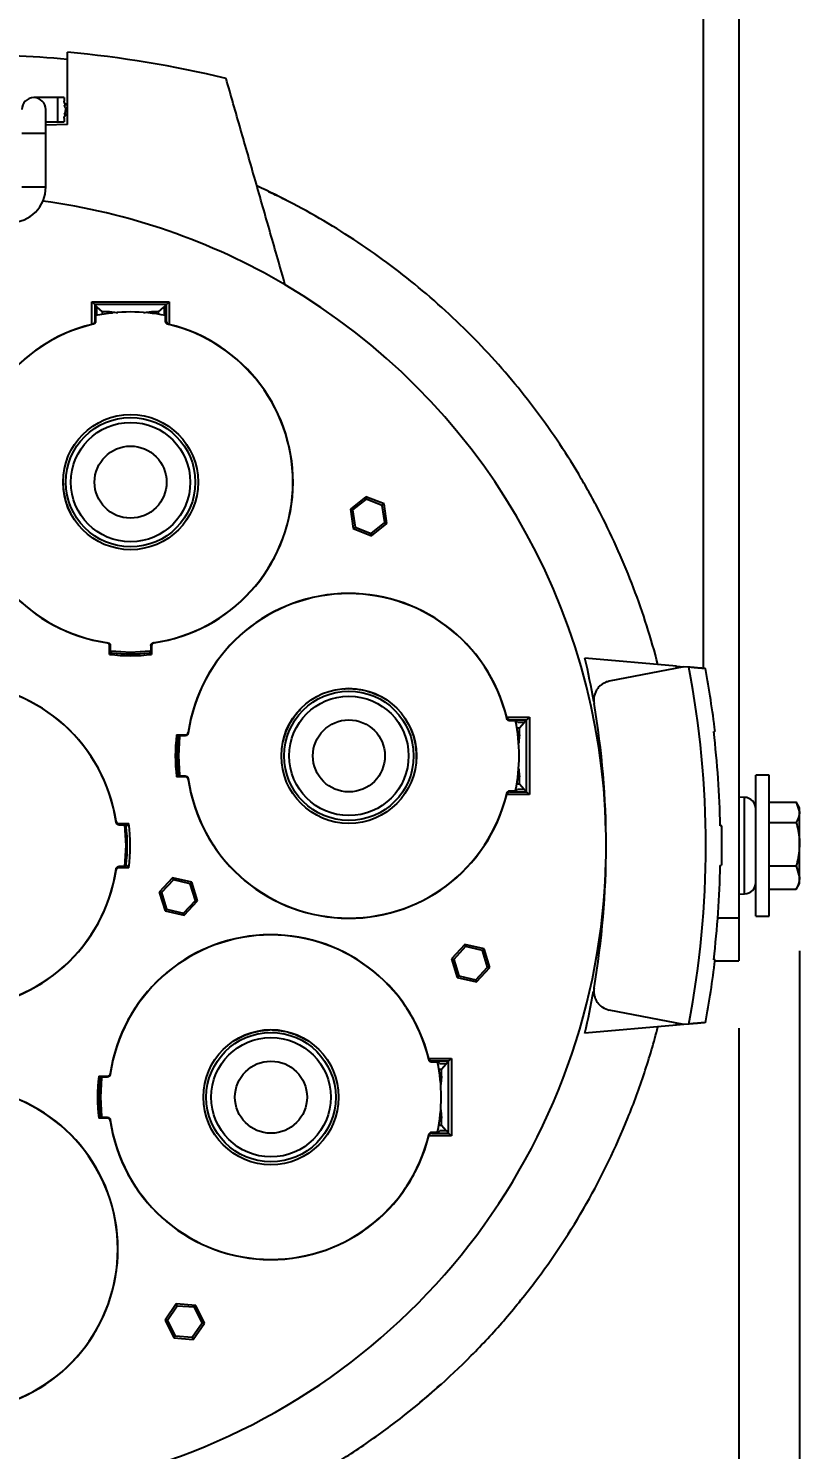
# Model space of a CAD drawing. Header units: inches. Extents: x 0.7 to 44.2, y 3.2 to 34.6.
# Drawn here: x 40.23 to 44.24, y 9.16 to 16.56 of the extents above; entities that cross this region are included whole.
import ezdxf

# ---------------------------------------------------------------- set-up
doc = ezdxf.new("R2010")
doc.units = ezdxf.units.IN
doc.header["$MEASUREMENT"] = 0
doc.layers.add('DIM', color=1, linetype='Continuous')
doc.styles.add('Arial', font='arial.ttf')
doc.dimstyles.new('ETC EU Metric & ANSI.35 Stacked', dxfattribs={"dimscale": 2.666667, "dimtxt": 0.35, "dimasz": 0.4375, "dimexe": 0.35, "dimexo": 0.35, "dimgap": 0.116667, "dimtad": 0, "dimtih": 1, "dimtoh": 1, "dimdec": 0, "dimlfac": 25.4, "dimzin": 4, "dimdsep": 46, "dimtxsty": 'Arial', "dimcen": 0.175, "dimadec": 0, "dimazin": 0, "dimtfac": 0.75, "dimtdec": 0, "dimtofl": 0, "dimtmove": 0, "dimatfit": 3, "dimfxl": 1, "dimtolj": 1, "dimtzin": 0, "dimarcsym": 0})

# ---------------------------------------------------------------- blocks, each defined once
blk = doc.blocks.new('*D0')
at = {"layer": 'Defpoints', "color": 0, "transparency": 16777216}
for p in [(35.7011, 11.703), (43.9251, 11.703), (43.9251, 6.9235)]:
    blk.add_point(p, dxfattribs=at)
at = {"layer": 'DIM', "color": 0, "lineweight": -2, "transparency": 16777216}
for p, q in [((35.7011, 11.353), (35.7011, 6.5735)), ((43.9251, 11.353), (43.9251, 6.5735)), ((36.1386, 6.9235), (38.9042, 6.9235)), ((43.4876, 6.9235), (40.722, 6.9235))]:
    blk.add_line(p, q, dxfattribs=at)
at = {"layer": 'DIM', "color": 0, "transparency": 16777216}
for points in [[(36.1386, 6.9964), (36.1386, 6.8506), (35.7011, 6.9235)], [(43.4876, 6.9964), (43.4876, 6.8506), (43.9251, 6.9235)]]:
    blk.add_solid(points, dxfattribs=at)
at = {"layer": 'DIM', "color": 0, "transparency": 16777216, "char_height": 0.35, "attachment_point": 5, "style": 'Arial'}
for s, insert in [('\\A1;209mm', (39.8131, 7.2189)), ('\\A1;[8.22"]', (39.8131, 6.5825))]:
    blk.add_mtext(s, dxfattribs=dict(at, insert=insert))
blk = doc.blocks.new('*D1')
at = {"layer": 'Defpoints', "color": 0, "transparency": 16777216}
for p in [(34.3731, 12.923), (44.2406, 12.1062), (34.3731, 5.2686)]:
    blk.add_point(p, dxfattribs=at)
at = {"layer": 'DIM', "color": 0, "lineweight": -2, "transparency": 16777216}
for p, q in [((34.3731, 12.573), (34.3731, 4.9186)), ((44.2406, 11.7562), (44.2406, 4.9186)), ((34.8106, 5.2686), (38.3979, 5.2686)), ((43.8031, 5.2686), (40.2158, 5.2686))]:
    blk.add_line(p, q, dxfattribs=at)
at = {"layer": 'DIM', "color": 0, "transparency": 16777216}
for points in [[(34.8106, 5.3415), (34.8106, 5.1957), (34.3731, 5.2686)], [(43.8031, 5.3415), (43.8031, 5.1957), (44.2406, 5.2686)]]:
    blk.add_solid(points, dxfattribs=at)
at = {"layer": 'DIM', "color": 0, "transparency": 16777216, "char_height": 0.35, "attachment_point": 5, "style": 'Arial'}
for s, insert in [('\\A1;251mm', (39.3068, 5.564)), ('\\A1;[9.87"]', (39.3068, 4.9277))]:
    blk.add_mtext(s, dxfattribs=dict(at, insert=insert))

msp = doc.modelspace()

# ---------------------------------------------------------------- linework, layer by layer
for p, q in [((43.7381, 18.7806), (43.7381, 13.2253)), ((43.9251, 18.7806), (43.9251, 11.9251)), ((40.3781, 16.1965), (40.2556, 16.1965)), ((40.3181, 16.0115), (40.3181, 16.134)), ((40.4131, 16.1965), (40.3781, 16.1965)), ((40.3781, 16.1965), (40.3781, 16.0715)), ((40.4131, 16.1965), (40.4131, 16.179)), ((40.4305, 16.159), (40.4131, 16.159)), ((40.3181, 16.0715), (40.3781, 16.0715)), ((40.4306, 16.0565), (40.3181, 16.0526)), ((40.3781, 16.0715), (40.4131, 16.0715)), ((40.4305, 16.109), (40.4131, 16.109)), ((40.4131, 16.089), (40.4131, 16.0715)), ((40.1931, 16.0115), (40.3181, 16.0115)), ((40.3181, 15.7315), (40.3181, 16.0115)), ((40.1931, 15.7315), (40.3181, 15.7315)), ((40.5577, 15.1343), (40.9608, 15.1343)), ((40.5577, 15.0161), (40.5577, 15.1343)), ((40.5726, 15.1194), (40.5577, 15.1343)), ((40.5726, 15.1194), (40.5726, 15.0312)), ((40.9459, 15.1194), (40.5726, 15.1194)), ((40.5726, 15.1194), (40.5842, 15.1078)), ((40.5842, 15.0717), (40.5842, 15.1078)), ((40.6138, 15.082), (40.5861, 15.1062)), ((40.9047, 15.082), (40.9324, 15.1062)), ((40.9459, 15.1194), (40.9342, 15.1078)), ((40.9342, 15.1078), (40.9342, 15.0717)), ((40.9459, 15.1194), (40.9608, 15.1343)), ((40.9459, 15.0312), (40.9459, 15.1194)), ((40.9608, 15.1343), (40.9608, 15.0161)), ((40.577, 15.0573), (40.577, 15.0316)), ((40.6497, 15.082), (40.6138, 15.082)), ((40.6138, 15.0688), (40.6138, 15.082)), ((40.6485, 15.0718), (40.6497, 15.082)), ((40.6606, 15.0814), (40.6595, 15.072)), ((40.8588, 15.0743), (40.8579, 15.0814)), ((40.9047, 15.082), (40.8688, 15.082)), ((40.8688, 15.082), (40.87, 15.0716)), ((40.9047, 15.0688), (40.9047, 15.082)), ((40.9415, 15.0316), (40.9415, 15.0573)), ((40.5594, 15.0165), (40.5577, 15.0161)), ((40.9608, 15.0161), (40.9591, 15.0165)), ((41.9829, 14.1188), (41.9029, 14.055)), ((41.9847, 14.1068), (41.9142, 14.0506)), ((42.0781, 14.0814), (41.9829, 14.1188)), ((41.9847, 14.1068), (41.9829, 14.1188)), ((42.0686, 14.0738), (41.9847, 14.1068)), ((42.0686, 14.0738), (42.0781, 14.0814)), ((42.0821, 13.9847), (42.0686, 14.0738)), ((42.0933, 13.9802), (42.0781, 14.0814)), ((41.9029, 14.055), (41.9182, 13.9538)), ((41.9142, 14.0506), (41.9029, 14.055)), ((41.9142, 14.0506), (41.9276, 13.9614)), ((42.0116, 13.9284), (42.0821, 13.9847)), ((42.0821, 13.9847), (42.0933, 13.9802)), ((41.9276, 13.9614), (41.9182, 13.9538)), ((41.9182, 13.9538), (42.0134, 13.9165)), ((41.9276, 13.9614), (42.0116, 13.9284)), ((42.0116, 13.9284), (42.0134, 13.9165)), ((42.0134, 13.9165), (42.0933, 13.9802)), ((40.6498, 13.2983), (40.6498, 13.3437)), ((40.6541, 13.32), (40.6541, 13.344)), ((40.6592, 13.3067), (40.6592, 13.3157)), ((40.8592, 13.3157), (40.8592, 13.3067)), ((40.8644, 13.344), (40.8644, 13.32)), ((40.8687, 13.3437), (40.8687, 13.2983)), ((40.6498, 13.2983), (40.6592, 13.3067)), ((40.7592, 13.3092), (40.6589, 13.3149)), ((40.8597, 13.3149), (40.7592, 13.3092)), ((40.8687, 13.2983), (40.8592, 13.3067)), ((43.5995, 13.2375), (43.1239, 13.2791)), ((43.6381, 13.2341), (43.2504, 13.1587)), ((43.5995, 13.2375), (43.6381, 13.2341)), ((43.5995, 13.2266), (43.5995, 13.2375)), ((43.6644, 13.2318), (43.6381, 13.2341)), ((42.7165, 12.9719), (42.8347, 12.9719)), ((42.7169, 12.9701), (42.7165, 12.9719)), ((42.8198, 12.957), (42.7316, 12.957)), ((42.7577, 12.9526), (42.732, 12.9526)), ((42.8198, 12.957), (42.8082, 12.9453)), ((42.8198, 12.957), (42.8347, 12.9719)), ((42.8198, 12.5836), (42.8198, 12.957)), ((42.8347, 12.9719), (42.8347, 12.5687)), ((40.9987, 12.8798), (41.0441, 12.8798)), ((40.9987, 12.8798), (41.0071, 12.8703)), ((41.0204, 12.8755), (41.0444, 12.8755)), ((42.7692, 12.9158), (42.7824, 12.9158)), ((42.7721, 12.9453), (42.8082, 12.9453)), ((42.7722, 12.8811), (42.7824, 12.8798)), ((42.7824, 12.9158), (42.8066, 12.9435)), ((42.7824, 12.8798), (42.7824, 12.9158)), ((43.7938, 12.897), (43.8, 12.8976)), ((41.0071, 12.8703), (41.0161, 12.8703)), ((41.0096, 12.7703), (41.0153, 12.8706)), ((42.7818, 12.869), (42.7724, 12.8701)), ((41.0153, 12.6703), (41.0096, 12.7703)), ((40.9987, 12.6608), (41.0071, 12.6703)), ((41.0441, 12.6608), (40.9987, 12.6608)), ((41.0153, 12.6703), (41.0071, 12.6703)), ((41.0444, 12.6651), (41.0204, 12.6651)), ((42.7824, 12.6608), (42.772, 12.6595)), ((42.7746, 12.6708), (42.7818, 12.6716)), ((42.7824, 12.6248), (42.7824, 12.6608)), ((44.0831, 12.6705), (44.0131, 12.6705)), ((44.0131, 12.2947), (44.0131, 12.6705)), ((44.0831, 12.2947), (44.0831, 12.6705)), ((42.7316, 12.5836), (42.8198, 12.5836)), ((42.732, 12.5881), (42.7577, 12.5881)), ((42.7692, 12.6248), (42.7824, 12.6248)), ((42.8082, 12.5953), (42.7721, 12.5953)), ((42.7824, 12.6248), (42.8066, 12.5971)), ((42.8198, 12.5836), (42.8082, 12.5953)), ((42.8198, 12.5836), (42.8347, 12.5687)), ((42.7165, 12.5687), (42.7169, 12.5705)), ((42.8347, 12.5687), (42.7165, 12.5687)), ((43.9541, 12.5542), (43.9251, 12.5548)), ((43.9541, 12.303), (43.9541, 12.5542)), ((44.0831, 12.5301), (44.223, 12.5301)), ((44.2406, 12.4999), (44.2229, 12.5305)), ((44.223, 12.5301), (44.2406, 12.4772)), ((44.2406, 12.4772), (44.2406, 12.4999)), ((44.2406, 12.3107), (44.2406, 12.4772)), ((40.6986, 12.4182), (40.7499, 12.4182)), ((40.6987, 12.4113), (40.7228, 12.4113)), ((40.7273, 12.4114), (40.7339, 12.303)), ((40.7283, 12.403), (40.7364, 12.403)), ((40.7499, 12.4182), (40.7364, 12.403)), ((43.8355, 12.4054), (43.8281, 12.406)), ((44.0831, 12.4243), (44.223, 12.4243)), ((40.7339, 12.303), (40.7273, 12.1951)), ((43.9541, 12.0518), (43.9541, 12.303)), ((44.0131, 11.9355), (44.0131, 12.2947)), ((44.0831, 11.9355), (44.0831, 12.2947)), ((44.2406, 12.1365), (44.2406, 12.3107)), ((40.7499, 12.1878), (40.6986, 12.1878)), ((40.7228, 12.1947), (40.6987, 12.1947)), ((40.7364, 12.203), (40.7283, 12.203)), ((40.7499, 12.1878), (40.7364, 12.203)), ((40.9781, 12.136), (40.9085, 12.061)), ((41.0778, 12.1132), (40.9781, 12.136)), ((40.9817, 12.1244), (40.9781, 12.136)), ((43.8281, 12.2), (43.8347, 12.2006)), ((44.0831, 12.1971), (44.223, 12.1971)), ((44.223, 12.1971), (44.2406, 12.1365)), ((44.2406, 12.1062), (44.2406, 12.1365)), ((40.9085, 12.061), (40.9387, 11.9632)), ((40.9203, 12.0583), (40.9085, 12.061)), ((40.9817, 12.1244), (40.9203, 12.0583)), ((40.9203, 12.0583), (40.9469, 11.9721)), ((41.0696, 12.1043), (40.9817, 12.1244)), ((41.0696, 12.1043), (41.0778, 12.1132)), ((41.0962, 12.0181), (41.0696, 12.1043)), ((41.108, 12.0155), (41.0778, 12.1132)), ((44.0831, 12.0759), (44.223, 12.0759)), ((44.2229, 12.0755), (44.2406, 12.1062)), ((44.223, 12.0759), (44.2245, 12.0805)), ((41.0348, 11.952), (41.0962, 12.0181)), ((41.0384, 11.9405), (41.108, 12.0155)), ((41.0962, 12.0181), (41.108, 12.0155)), ((43.9251, 12.0513), (43.9541, 12.0518)), ((40.9469, 11.9721), (40.9387, 11.9632)), ((40.9387, 11.9632), (41.0384, 11.9405)), ((40.9469, 11.9721), (41.0348, 11.952)), ((41.0348, 11.952), (41.0384, 11.9405)), ((43.9251, 11.9251), (43.8128, 11.9251)), ((43.9251, 11.9251), (43.9251, 11.703)), ((44.0131, 11.9355), (44.0831, 11.9355)), ((42.499, 11.7888), (42.4294, 11.7138)), ((42.5026, 11.7773), (42.4412, 11.7112)), ((42.5987, 11.7661), (42.499, 11.7888)), ((42.5026, 11.7773), (42.499, 11.7888)), ((42.5905, 11.7572), (42.5026, 11.7773)), ((42.5905, 11.7572), (42.5987, 11.7661)), ((42.6289, 11.6683), (42.5987, 11.7661)), ((42.4294, 11.7138), (42.4596, 11.6161)), ((42.4412, 11.7112), (42.4294, 11.7138)), ((42.4412, 11.7112), (42.4678, 11.625)), ((42.6171, 11.671), (42.5905, 11.7572)), ((43.8009, 11.7084), (43.7938, 11.709)), ((43.7971, 11.703), (43.9251, 11.703)), ((42.4678, 11.625), (42.4596, 11.6161)), ((42.4596, 11.6161), (42.5593, 11.5933)), ((42.4678, 11.625), (42.5557, 11.6049)), ((42.5557, 11.6049), (42.6171, 11.671)), ((42.5593, 11.5933), (42.6289, 11.6683)), ((42.6171, 11.671), (42.6289, 11.6683)), ((42.5557, 11.6049), (42.5593, 11.5933)), ((43.6381, 11.3719), (43.2504, 11.4473)), ((43.5995, 11.3686), (43.1239, 11.3269)), ((43.5995, 11.3686), (43.5995, 11.3794)), ((43.6381, 11.3719), (43.5995, 11.3686)), ((43.6644, 11.3742), (43.6381, 11.3719)), ((42.311, 11.1953), (42.4292, 11.1953)), ((42.3114, 11.1935), (42.311, 11.1953)), ((42.4143, 11.1804), (42.3261, 11.1804)), ((42.3522, 11.1759), (42.3265, 11.1759)), ((42.4143, 11.1804), (42.4027, 11.1687)), ((42.4143, 11.1804), (42.4292, 11.1953)), ((42.4143, 10.807), (42.4143, 11.1804)), ((42.4292, 11.1953), (42.4292, 10.7921)), ((40.5932, 11.1032), (40.6386, 11.1032)), ((40.5932, 11.1032), (40.6016, 11.0937)), ((40.6149, 11.0989), (40.6389, 11.0989)), ((42.3637, 11.1392), (42.3769, 11.1392)), ((42.3666, 11.1687), (42.4027, 11.1687)), ((42.3667, 11.1044), (42.3769, 11.1032)), ((42.3769, 11.1392), (42.4011, 11.1669)), ((42.3769, 11.1032), (42.3769, 11.1392)), ((40.6016, 11.0937), (40.6098, 11.0937)), ((40.6041, 10.9937), (40.6098, 11.0937)), ((42.3763, 11.0924), (42.3669, 11.0935)), ((40.6098, 10.8937), (40.6041, 10.9937)), ((40.5932, 10.8842), (40.6016, 10.8937)), ((40.6386, 10.8842), (40.5932, 10.8842)), ((40.6098, 10.8937), (40.6016, 10.8937)), ((40.6389, 10.8885), (40.6149, 10.8885)), ((42.3769, 10.8842), (42.3665, 10.8829)), ((42.3691, 10.8942), (42.3763, 10.895)), ((42.3769, 10.8482), (42.3769, 10.8842)), ((42.3261, 10.807), (42.4143, 10.807)), ((42.3265, 10.8114), (42.3522, 10.8114)), ((42.3637, 10.8482), (42.3769, 10.8482)), ((42.4027, 10.8187), (42.3666, 10.8187)), ((42.3769, 10.8482), (42.4011, 10.8205)), ((42.4143, 10.807), (42.4027, 10.8187)), ((42.4143, 10.807), (42.4292, 10.7921)), ((42.311, 10.7921), (42.3114, 10.7939)), ((42.4292, 10.7921), (42.311, 10.7921)), ((40.9969, 9.9175), (40.9393, 9.833)), ((41.0021, 9.9066), (40.9969, 9.9175)), ((41.0989, 9.9099), (40.9969, 9.9175)), ((41.0021, 9.9066), (40.9513, 9.8321)), ((41.0921, 9.8999), (41.0021, 9.9066)), ((41.0921, 9.8999), (41.0989, 9.9099)), ((41.1312, 9.8186), (41.0921, 9.8999)), ((41.1433, 9.8177), (41.0989, 9.9099)), ((40.9513, 9.8321), (40.9393, 9.833)), ((40.9393, 9.833), (40.9837, 9.7408)), ((40.9513, 9.8321), (40.9905, 9.7508)), ((41.0804, 9.7441), (41.1312, 9.8186)), ((41.0857, 9.7332), (41.1433, 9.8177)), ((41.1312, 9.8186), (41.1433, 9.8177)), ((40.9905, 9.7508), (40.9837, 9.7408)), ((40.9837, 9.7408), (41.0857, 9.7332)), ((40.9905, 9.7508), (41.0804, 9.7441)), ((41.0804, 9.7441), (41.0857, 9.7332))]:
    msp.add_line(p, q)
for centre, radius in [((40.7592, 14.1951), 0.3516), ((40.7592, 14.1951), 0.3367), ((40.7592, 14.1951), 0.3108), ((40.7592, 14.1951), 0.1875), ((41.8954, 12.7703), 0.3516), ((41.8954, 12.7703), 0.3367), ((41.8954, 12.7703), 0.3108), ((41.8954, 12.7703), 0.1875), ((41.4899, 10.9937), 0.3516), ((41.4899, 10.9937), 0.3367), ((41.4899, 10.9937), 0.3108), ((41.4899, 10.9937), 0.1875)]:
    msp.add_circle(centre, radius)
for centre, radius, start, end in [((40.2556, 16.134), 0.0625, 0, 180), ((40.1331, 15.7315), 0.185, 270, 0), ((39.8481, 12.303), 3.386, 59.5476, 82.27906), ((39.8481, 12.303), 3.386, 1.30421, 59.5476), ((40.7592, 14.1951), 0.8445, 103.27235, 261.96114), ((40.7592, 14.1951), 0.8858, 78.21788, 101.86166), ((40.7592, 14.1951), 0.8445, 278.03886, 76.72765), ((40.7592, 14.1951), 0.8454, 103.7937, 261.67956), ((40.7592, 14.1951), 0.8454, 278.32044, 76.2063), ((41.8954, 12.7703), 0.8454, 13.7937, 171.67956), ((41.8954, 12.7703), 0.8445, 13.27235, 171.96114), ((40.7592, 14.1951), 0.9034, 263.03986, 276.96014), ((40.7592, 14.1951), 0.8939, 263.57707, 276.42293), ((38.8481, 12.303), 4.3858, 9.85448, 12.85896), ((38.8481, 12.303), 4.905, 349.08488, 10.91512), ((38.8481, 12.303), 4.9882, 6.84629, 10.64576), ((39.8481, 12.303), 0.8445, 8.25496, 166.72765), ((39.8481, 12.303), 0.8454, 8.71234, 166.2063), ((38.8481, 12.303), 4.3858, 350.27738, 9.72262), ((41.8954, 12.7703), 0.8858, 348.21788, 11.86166), ((41.8954, 12.7703), 0.9034, 173.03986, 186.96014), ((41.8954, 12.7703), 0.8939, 173.57707, 186.42293), ((41.8954, 12.7703), 0.8445, 188.03886, 346.72765), ((41.8954, 12.7703), 0.8454, 188.32044, 346.2063), ((43.9531, 12.4943), 0.06, 0, 89), ((39.8481, 12.303), 0.8939, 353.57707, 6.42293), ((39.8481, 12.303), 0.9091, 352.71926, 7.28074), ((38.8481, 12.303), 4.9882, 0, 1.17504), ((38.8481, 12.303), 4.9882, 358.82348, 0), ((39.8481, 12.303), 3.386, 285.52037, 358.69579), ((39.8481, 12.303), 0.8445, 193.27235, 351.74504), ((39.8481, 12.303), 0.8454, 193.7937, 351.28766), ((43.9531, 12.1118), 0.06, 271, 0), ((41.4899, 10.9937), 0.8454, 13.7937, 171.67956), ((41.4899, 10.9937), 0.8445, 13.27235, 171.96114), ((38.8481, 12.303), 4.9882, 349.35369, 353.15431), ((38.8481, 12.303), 4.3858, 347.14104, 350.06497), ((41.4899, 10.9937), 0.8858, 348.21788, 11.86166), ((41.4899, 10.9937), 0.9034, 173.03986, 186.96014), ((39.8481, 10.203), 0.8445, 283.27235, 81.96114), ((39.8481, 10.203), 0.8454, 283.7937, 81.67956), ((41.4899, 10.9937), 0.8939, 173.57707, 186.42293), ((41.4899, 10.9937), 0.8445, 188.03886, 346.72765), ((41.4899, 10.9937), 0.8454, 188.32044, 346.2063)]:
    msp.add_arc(centre, radius, start, end)
for centre, major_axis, ratio, start_param, end_param in [((40.5712, 15.1059), (0.015, 0), 0.122785, 0.139626, 0.517039), ((40.9473, 15.1059), (0.015, 0), 0.122785, 2.624554, 3.001966), ((40.6535, 14.1951), (0.8486, 0), 0.989844, 1.661062, 1.666299), ((41.2648, 14.1951), (1.1844, 0), 0.904333, 2.18289, 2.189184), ((40.7592, 15.093), (0.1364, 0), 0.122792, 3.903609, 4.202236), ((40.7592, 15.093), (0.1364, 0), 0.122792, 5.222542, 5.521169), ((40.2537, 14.1951), (1.1844, 0), 0.904333, 0.952409, 0.958702), ((40.865, 14.1951), (0.8486, 0), 0.989844, 1.475294, 1.480531), ((40.6006, 14.1951), (0.8702, 0), 0.979895, 4.768957, 4.773913), ((40.9179, 14.1951), (0.8702, 0), 0.979895, 4.650865, 4.655821), ((41.6504, 14.1951), (1.4876, 0), 0.800731, 3.979311, 3.983227), ((39.8681, 14.1951), (1.4876, 0), 0.800731, 5.441551, 5.445467), ((41.8954, 12.8761), (0, 0.8486), 0.989844, 4.802654, 4.807891), ((41.8954, 12.2648), (0, 1.1844), 0.904333, 5.324483, 5.330777), ((41.8954, 11.8792), (0, 1.4876), 0.800731, 0.837718, 0.841635), ((41.8954, 12.929), (0, 0.8702), 0.979895, 1.627364, 1.63232), ((42.8063, 12.9584), (0, 0.015), 0.122785, 3.281219, 3.658631), ((42.7934, 12.7703), (0, 0.1364), 0.122792, 0.762016, 1.060643), ((41.8954, 13.6614), (0, 1.4876), 0.800731, 2.299958, 2.303875), ((41.8954, 12.6116), (0, 0.8702), 0.979895, 1.509272, 1.514229), ((42.7934, 12.7703), (0, 0.1364), 0.122792, 2.080949, 2.379577), ((41.8954, 12.6646), (0, 0.8486), 0.989844, 4.616887, 4.622124), ((41.8954, 13.2758), (0, 1.1844), 0.904333, 4.094001, 4.100295), ((42.8063, 12.5823), (0, 0.015), 0.122785, 5.766147, 6.143559), ((39.8481, 12.3947), (0, 0.8574), 0.992257, 4.731822, 4.739891), ((39.8481, 11.8997), (0, 1.0816), 0.927871, 5.196425, 5.203717), ((39.8481, 12.2114), (0, 0.8574), 0.992257, 4.684887, 4.692956), ((39.8481, 12.7064), (0, 1.0816), 0.927871, 4.221061, 4.228353), ((41.4899, 11.0994), (0, 0.8486), 0.989844, 4.802654, 4.807891), ((41.4899, 10.4882), (0, 1.1844), 0.904333, 5.324483, 5.330777), ((41.4899, 10.1026), (0, 1.4876), 0.800731, 0.837718, 0.841635), ((41.4899, 11.1524), (0, 0.8702), 0.979895, 1.627364, 1.63232), ((42.4008, 11.1817), (0, 0.015), 0.122785, 3.281219, 3.658631), ((42.3879, 10.9937), (0, 0.1364), 0.122792, 0.762016, 1.060643), ((41.4899, 11.8848), (0, 1.4876), 0.800731, 2.299958, 2.303875), ((41.4899, 10.835), (0, 0.8702), 0.979895, 1.509272, 1.514229), ((42.3879, 10.9937), (0, 0.1364), 0.122792, 2.080949, 2.379577), ((41.4899, 10.8879), (0, 0.8486), 0.989844, 4.616887, 4.622124), ((41.4899, 11.4992), (0, 1.1844), 0.904333, 4.094001, 4.100295), ((42.4008, 10.8056), (0, 0.015), 0.122785, 5.766147, 6.143559)]:
    msp.add_ellipse(centre, major_axis=major_axis, ratio=ratio, start_param=start_param, end_param=end_param)
for points in [[(39.8581, 16.4224), (40.0494, 16.4228), (40.2402, 16.4144), (40.4306, 16.3971)], [(40.4306, 16.0565), (40.4306, 16.1842), (40.4306, 16.3098), (40.4306, 16.4338)], [(41.256, 16.2967), (40.9842, 16.3613), (40.709, 16.4071), (40.4306, 16.4338)], [(43.8281, 12.406), (43.8248, 12.5702), (43.8133, 12.734), (43.7938, 12.897)], [(43.7938, 11.709), (43.8133, 11.872), (43.8248, 12.0359), (43.8281, 12.2)]]:
    msp.add_open_spline(points, degree=3)
for points, knots in [([(41.5642, 15.2219), (41.5382, 15.3125), (41.5123, 15.403), (41.4605, 15.5836), (41.4346, 15.6739), (41.3831, 15.8535), (41.3574, 15.9429), (41.3065, 16.1207), (41.2811, 16.209), (41.256, 16.2967)], [0, 0, 0, 0, 0.25, 0.25, 0.5, 0.5, 0.75, 0.75, 1, 1, 1, 1]), ([(40.4331, 16.159), (40.431, 16.1592), (40.4269, 16.1596), (40.4213, 16.1625), (40.417, 16.1667), (40.4137, 16.1726), (40.4133, 16.1766), (40.4131, 16.179)], [0, 0, 0, 0, 0.176038, 0.352003, 0.530065, 0.718745, 1, 1, 1, 1]), ([(40.4131, 16.159), (40.4151, 16.155), (40.4191, 16.1468), (40.4209, 16.1329), (40.4185, 16.1198), (40.4149, 16.1126), (40.4131, 16.109)], [0, 0, 0, 0, 0.263961, 0.530255, 0.7652751, 1, 1, 1, 1]), ([(40.4131, 16.089), (40.4133, 16.0915), (40.4137, 16.0958), (40.4175, 16.1021), (40.4227, 16.1065), (40.4283, 16.1087), (40.4318, 16.1089), (40.4331, 16.109)], [0, 0, 0, 0, 0.287921, 0.494979, 0.70301, 0.889448, 1, 1, 1, 1]), ([(43.5035, 13.2459), (43.4685, 13.3816), (43.4262, 13.5146), (43.3272, 13.7753), (43.2705, 13.9029), (43.1904, 14.059), (43.1739, 14.0901), (43.14, 14.1519), (43.1226, 14.1826), (43.069, 14.274), (43.0317, 14.3337), (42.9153, 14.5088), (42.8317, 14.6206), (42.6526, 14.8343), (42.5571, 14.9361), (42.4048, 15.0814), (42.3524, 15.1287), (42.2449, 15.2204), (42.19, 15.2645), (42.0226, 15.3918), (41.9069, 15.4701), (41.6677, 15.6134), (41.5441, 15.6784), (41.4165, 15.7368)], [0, 0, 0, 0, 0.125, 0.125, 0.25, 0.25, 0.28125, 0.28125, 0.3125, 0.3125, 0.375, 0.375, 0.5, 0.5, 0.625, 0.625, 0.6875, 0.6875, 0.75, 0.75, 0.875, 0.875, 1, 1, 1, 1]), ([(41.5736, 15.6602), (41.5656, 15.6644), (41.5478, 15.6736), (41.5024, 15.6947), (41.4776, 15.7062)], [0, 0, 0, 0, 0.4529526, 1, 1, 1, 1]), ([(40.5726, 15.0312), (40.5726, 15.0312), (40.5724, 15.0297), (40.5715, 15.0262), (40.5685, 15.0217), (40.5642, 15.0181), (40.5609, 15.017), (40.5594, 15.0165)], [0, 0, 0, 0, 0.006138, 0.254994, 0.577239, 0.809771, 1, 1, 1, 1]), ([(40.5654, 15.017), (40.5642, 15.0169), (40.5622, 15.0167), (40.5602, 15.0166), (40.5594, 15.0165)], [0, 0, 0, 0, 0.60643, 1, 1, 1, 1]), ([(40.577, 15.0316), (40.5769, 15.0306), (40.5768, 15.0279), (40.575, 15.0237), (40.5717, 15.0198), (40.5682, 15.0178), (40.5659, 15.0172), (40.5654, 15.017)], [0, 0, 0, 0, 0.157413, 0.407293, 0.657414, 0.909287, 1, 1, 1, 1]), ([(40.5782, 15.0678), (40.578, 15.0676), (40.5777, 15.0672), (40.5774, 15.0652), (40.5771, 15.0624), (40.577, 15.0596), (40.577, 15.0579), (40.577, 15.0573)], [0, 0, 0, 0, 0.220811, 0.441948, 0.667498, 0.896783, 1, 1, 1, 1]), ([(40.6497, 15.082), (40.6514, 15.082), (40.6548, 15.0819), (40.6584, 15.0817), (40.6601, 15.0815), (40.6606, 15.0814)], [0, 0, 0, 0, 0.416515, 0.833182, 1, 1, 1, 1]), ([(40.8579, 15.0814), (40.8592, 15.0816), (40.8617, 15.0818), (40.8657, 15.082), (40.8681, 15.082), (40.8688, 15.082)], [0, 0, 0, 0, 0.413061, 0.826035, 1, 1, 1, 1]), ([(40.9415, 15.0573), (40.9415, 15.0578), (40.9415, 15.0593), (40.9414, 15.062), (40.9411, 15.0649), (40.9408, 15.0671), (40.9405, 15.0676), (40.9403, 15.0678)], [0, 0, 0, 0, 0.0821676, 0.3062639, 0.5349455, 0.7645548, 1, 1, 1, 1]), ([(40.9531, 15.017), (40.9521, 15.0173), (40.9495, 15.0181), (40.9458, 15.0208), (40.9428, 15.025), (40.9416, 15.0288), (40.9415, 15.0311), (40.9415, 15.0316)], [0, 0, 0, 0, 0.157404, 0.410985, 0.664295, 0.915773, 1, 1, 1, 1]), ([(40.9459, 15.0312), (40.9459, 15.0312), (40.9461, 15.0297), (40.947, 15.0262), (40.95, 15.0217), (40.9543, 15.0181), (40.9576, 15.017), (40.9591, 15.0165)], [0, 0, 0, 0, 0.006138, 0.254994, 0.577239, 0.809771, 1, 1, 1, 1]), ([(40.9591, 15.0165), (40.9579, 15.0166), (40.9559, 15.0168), (40.9539, 15.017), (40.9531, 15.017)], [0, 0, 0, 0, 0.604349, 1, 1, 1, 1]), ([(40.4599, 14.0134), (40.4586, 14.0157), (40.4517, 14.0271), (40.4432, 14.0438), (40.4326, 14.0683), (40.4255, 14.0884), (40.4183, 14.1142), (40.4141, 14.1351), (40.4104, 14.1619), (40.4098, 14.1781), (40.4093, 14.1891)], [0, 0, 0, 0, 0.043252, 0.216432, 0.302954, 0.476136, 0.562657, 0.735838, 0.82236, 1, 1, 1, 1]), ([(40.6369, 13.3586), (40.6378, 13.3586), (40.6392, 13.3587), (40.6406, 13.3588), (40.6411, 13.3588)], [0, 0, 0, 0, 0.607349, 1, 1, 1, 1]), ([(40.6498, 13.3437), (40.6496, 13.3454), (40.6493, 13.3488), (40.6467, 13.3532), (40.6429, 13.3566), (40.6394, 13.3581), (40.6373, 13.3585), (40.6369, 13.3586)], [0, 0, 0, 0, 0.235641, 0.471271, 0.707249, 0.944054, 1, 1, 1, 1]), ([(40.6411, 13.3588), (40.6418, 13.3587), (40.6439, 13.3583), (40.6474, 13.3567), (40.651, 13.3535), (40.6536, 13.349), (40.6539, 13.3456), (40.6541, 13.344)], [0, 0, 0, 0, 0.098195, 0.296067, 0.532774, 0.768704, 1, 1, 1, 1]), ([(40.6549, 13.3099), (40.6548, 13.31), (40.6546, 13.3104), (40.6544, 13.3123), (40.6542, 13.315), (40.6541, 13.3178), (40.6541, 13.3195), (40.6541, 13.32)], [0, 0, 0, 0, 0.221883, 0.444214, 0.668056, 0.892904, 1, 1, 1, 1]), ([(40.8644, 13.32), (40.8644, 13.3195), (40.8644, 13.3179), (40.8643, 13.3152), (40.8641, 13.3124), (40.8639, 13.3104), (40.8637, 13.31), (40.8636, 13.3099)], [0, 0, 0, 0, 0.100056, 0.322332, 0.546536, 0.77142, 1, 1, 1, 1]), ([(40.8644, 13.344), (40.8644, 13.3447), (40.8645, 13.3468), (40.8656, 13.3505), (40.8683, 13.3545), (40.8724, 13.3576), (40.8757, 13.3584), (40.8774, 13.3588)], [0, 0, 0, 0, 0.098186, 0.296067, 0.530767, 0.766015, 1, 1, 1, 1]), ([(40.8816, 13.3586), (40.8799, 13.3581), (40.8766, 13.3573), (40.8725, 13.3541), (40.8697, 13.3498), (40.8688, 13.3461), (40.8687, 13.3441), (40.8687, 13.3437)], [0, 0, 0, 0, 0.2376312, 0.4752844, 0.7123597, 0.9485585, 1, 1, 1, 1]), ([(40.8774, 13.3588), (40.8782, 13.3588), (40.8796, 13.3587), (40.881, 13.3586), (40.8816, 13.3586)], [0, 0, 0, 0, 0.607349, 1, 1, 1, 1]), ([(43.7496, 13.2243), (43.7497, 13.2243), (43.7501, 13.2243), (43.7441, 13.2248), (43.7305, 13.226), (43.7223, 13.2267), (43.7128, 13.2276), (43.705, 13.2282), (43.6962, 13.229), (43.6871, 13.2298), (43.6766, 13.2307), (43.669, 13.2314), (43.6644, 13.2318)], [0, 0, 0, 0, 0.225613, 0.631159, 0.732351, 0.833942, 0.874117, 0.914729, 0.943921, 0.959762, 0.975715, 1, 1, 1, 1]), ([(41.8684, 13.1193), (41.8711, 13.1195), (41.8844, 13.1204), (41.9031, 13.1206), (41.9297, 13.119), (41.9509, 13.1162), (41.9771, 13.1111), (41.9978, 13.1055), (42.0238, 13.0966), (42.0391, 13.0896), (42.0496, 13.0848)], [0, 0, 0, 0, 0.042884, 0.214588, 0.300374, 0.472079, 0.557864, 0.729568, 0.815354, 1, 1, 1, 1]), ([(43.2504, 13.1587), (43.244, 13.1575), (43.2379, 13.1557), (43.226, 13.1508), (43.2202, 13.1478), (43.2094, 13.1408), (43.2044, 13.1368), (43.1952, 13.1278), (43.1909, 13.1228), (43.1836, 13.1122), (43.1805, 13.1066), (43.1753, 13.0948), (43.1732, 13.0886), (43.1691, 13.0697), (43.1687, 13.0565), (43.1709, 13.0437)], [0, 0, 0, 0, 0.125, 0.125, 0.25, 0.25, 0.375, 0.375, 0.5, 0.5, 0.625, 0.625, 0.75, 0.75, 1, 1, 1, 1]), ([(41.5552, 12.851), (41.5558, 12.8536), (41.559, 12.8666), (41.5645, 12.8844), (41.5742, 12.9093), (41.5833, 12.9287), (41.5962, 12.952), (41.6079, 12.9699), (41.6246, 12.9923), (41.6362, 13.005), (41.6443, 13.0137)], [0, 0, 0, 0, 0.042621, 0.213271, 0.29853, 0.469183, 0.55444, 0.725091, 0.81035, 1, 1, 1, 1]), ([(42.7174, 12.9642), (42.7173, 12.9654), (42.7171, 12.9674), (42.717, 12.9694), (42.7169, 12.9701)], [0, 0, 0, 0, 0.60643, 1, 1, 1, 1]), ([(42.7316, 12.957), (42.7316, 12.957), (42.7301, 12.9572), (42.7266, 12.9581), (42.7221, 12.961), (42.7185, 12.9653), (42.7174, 12.9686), (42.7169, 12.9701)], [0, 0, 0, 0, 0.006138, 0.254994, 0.577239, 0.809771, 1, 1, 1, 1]), ([(42.732, 12.9526), (42.731, 12.9526), (42.7282, 12.9528), (42.724, 12.9546), (42.7202, 12.9579), (42.7182, 12.9614), (42.7176, 12.9636), (42.7174, 12.9642)], [0, 0, 0, 0, 0.159724, 0.409626, 0.659763, 0.911657, 1, 1, 1, 1]), ([(42.7682, 12.9514), (42.768, 12.9515), (42.7676, 12.9518), (42.7656, 12.9522), (42.7628, 12.9524), (42.76, 12.9525), (42.7583, 12.9526), (42.7577, 12.9526)], [0, 0, 0, 0, 0.220811, 0.441948, 0.667498, 0.896783, 1, 1, 1, 1]), ([(41.0102, 12.8746), (41.0104, 12.8747), (41.0108, 12.8749), (41.0127, 12.8752), (41.0154, 12.8754), (41.0182, 12.8755), (41.0199, 12.8755), (41.0204, 12.8755)], [0, 0, 0, 0, 0.2218834, 0.4442139, 0.6680563, 0.8929039, 1, 1, 1, 1]), ([(41.0441, 12.8798), (41.0458, 12.8799), (41.0492, 12.8803), (41.0536, 12.8829), (41.057, 12.8867), (41.0585, 12.8902), (41.0589, 12.8923), (41.0589, 12.8926)], [0, 0, 0, 0, 0.235641, 0.471271, 0.707249, 0.944054, 1, 1, 1, 1]), ([(41.0592, 12.8884), (41.0591, 12.8877), (41.0587, 12.8856), (41.057, 12.882), (41.0537, 12.8784), (41.0492, 12.8759), (41.046, 12.8756), (41.0444, 12.8755)], [0, 0, 0, 0, 0.10112, 0.304982, 0.541658, 0.777543, 1, 1, 1, 1]), ([(41.0589, 12.8926), (41.059, 12.8918), (41.0591, 12.8904), (41.0592, 12.889), (41.0592, 12.8884)], [0, 0, 0, 0, 0.607349, 1, 1, 1, 1]), ([(42.2103, 12.9241), (42.2114, 12.9217), (42.2172, 12.9097), (42.2242, 12.8923), (42.2325, 12.867), (42.2378, 12.8462), (42.2425, 12.82), (42.2449, 12.7987), (42.2462, 12.7713), (42.2453, 12.7545), (42.2447, 12.743)], [0, 0, 0, 0, 0.042902, 0.214678, 0.3005, 0.472278, 0.558098, 0.729875, 0.815696, 1, 1, 1, 1]), ([(42.7824, 12.8798), (42.7824, 12.8781), (42.7823, 12.8748), (42.7821, 12.8712), (42.7819, 12.8695), (42.7818, 12.869)], [0, 0, 0, 0, 0.417399, 0.834952, 1, 1, 1, 1]), ([(41.0204, 12.6651), (41.0199, 12.6651), (41.0183, 12.6652), (41.0156, 12.6652), (41.0128, 12.6654), (41.0108, 12.6657), (41.0104, 12.6659), (41.0102, 12.666)], [0, 0, 0, 0, 0.100056, 0.322332, 0.546536, 0.77142, 1, 1, 1, 1]), ([(41.0589, 12.648), (41.0585, 12.6496), (41.0577, 12.6529), (41.0545, 12.657), (41.0502, 12.6598), (41.0465, 12.6608), (41.0445, 12.6608), (41.0441, 12.6608)], [0, 0, 0, 0, 0.237631, 0.475284, 0.71236, 0.948558, 1, 1, 1, 1]), ([(41.0444, 12.6651), (41.0451, 12.6651), (41.0473, 12.665), (41.051, 12.6639), (41.055, 12.6611), (41.0581, 12.657), (41.0588, 12.6538), (41.0592, 12.6522)], [0, 0, 0, 0, 0.101229, 0.305344, 0.540043, 0.77531, 1, 1, 1, 1]), ([(41.0592, 12.6522), (41.0592, 12.6514), (41.0591, 12.6499), (41.059, 12.6485), (41.0589, 12.648)], [0, 0, 0, 0, 0.607349, 1, 1, 1, 1]), ([(42.7818, 12.6716), (42.7819, 12.6704), (42.7822, 12.6678), (42.7824, 12.6639), (42.7824, 12.6615), (42.7824, 12.6608)], [0, 0, 0, 0, 0.412552, 0.825018, 1, 1, 1, 1]), ([(42.7316, 12.5836), (42.7316, 12.5836), (42.7301, 12.5834), (42.7266, 12.5825), (42.7221, 12.5796), (42.7185, 12.5753), (42.7174, 12.572), (42.7169, 12.5705)], [0, 0, 0, 0, 0.006138, 0.254994, 0.577239, 0.809771, 1, 1, 1, 1]), ([(42.7169, 12.5705), (42.717, 12.5717), (42.7172, 12.5737), (42.7174, 12.5756), (42.7174, 12.5764)], [0, 0, 0, 0, 0.604349, 1, 1, 1, 1]), ([(42.7174, 12.5764), (42.7177, 12.5774), (42.7185, 12.5801), (42.7212, 12.5838), (42.7254, 12.5868), (42.7293, 12.588), (42.7315, 12.588), (42.732, 12.5881)], [0, 0, 0, 0, 0.159616, 0.413178, 0.666476, 0.91794, 1, 1, 1, 1]), ([(42.7577, 12.5881), (42.7582, 12.5881), (42.7597, 12.5881), (42.7624, 12.5882), (42.7653, 12.5884), (42.7675, 12.5888), (42.768, 12.5891), (42.7682, 12.5892)], [0, 0, 0, 0, 0.082168, 0.306264, 0.534946, 0.764555, 1, 1, 1, 1]), ([(40.6839, 12.4243), (40.6839, 12.4256), (40.6838, 12.4279), (40.6838, 12.4302), (40.6837, 12.4311)], [0, 0, 0, 0, 0.603863, 1, 1, 1, 1]), ([(40.6837, 12.4311), (40.6842, 12.4294), (40.685, 12.4261), (40.6883, 12.422), (40.6926, 12.4192), (40.6963, 12.4183), (40.6983, 12.4182), (40.6986, 12.4182)], [0, 0, 0, 0, 0.240423, 0.480896, 0.719989, 0.956785, 1, 1, 1, 1]), ([(44.2406, 12.4772), (44.2406, 12.476), (44.2403, 12.4581), (44.2313, 12.4406), (44.223, 12.4243)], [0, 0, 0, 0, 0.070201, 1, 1, 1, 1]), ([(40.6987, 12.4113), (40.6975, 12.4114), (40.6946, 12.4116), (40.6903, 12.4136), (40.6866, 12.4171), (40.6845, 12.4209), (40.684, 12.4234), (40.6839, 12.4243)], [0, 0, 0, 0, 0.174611, 0.408722, 0.64301, 0.87938, 1, 1, 1, 1]), ([(40.7228, 12.4113), (40.7232, 12.4113), (40.7249, 12.4113), (40.7275, 12.4112), (40.7303, 12.4109), (40.7324, 12.4105), (40.7328, 12.4102), (40.733, 12.41)], [0, 0, 0, 0, 0.096374, 0.31623, 0.539706, 0.765705, 1, 1, 1, 1]), ([(44.223, 12.4243), (44.2303, 12.3951), (44.2396, 12.3577), (44.2404, 12.3192), (44.2406, 12.3107)], [0, 0, 0, 0, 0.778131, 1, 1, 1, 1]), ([(44.2406, 12.3107), (44.2383, 12.2799), (44.2354, 12.2414), (44.2251, 12.2045), (44.223, 12.1971)], [0, 0, 0, 0, 0.801725, 1, 1, 1, 1]), ([(40.6986, 12.1878), (40.6969, 12.1876), (40.6935, 12.1873), (40.6891, 12.1847), (40.6857, 12.1809), (40.6842, 12.1774), (40.6838, 12.1753), (40.6837, 12.175)], [0, 0, 0, 0, 0.235176, 0.470314, 0.706545, 0.944992, 1, 1, 1, 1]), ([(40.6837, 12.175), (40.6838, 12.1763), (40.6838, 12.1786), (40.6839, 12.1809), (40.6839, 12.1818)], [0, 0, 0, 0, 0.6038634, 1, 1, 1, 1]), ([(40.6839, 12.1818), (40.6841, 12.183), (40.6848, 12.1859), (40.6874, 12.1899), (40.6914, 12.1931), (40.6954, 12.1946), (40.6979, 12.1947), (40.6987, 12.1947)], [0, 0, 0, 0, 0.174477, 0.412909, 0.65112, 0.887078, 1, 1, 1, 1]), ([(40.733, 12.196), (40.7328, 12.1959), (40.7324, 12.1956), (40.7304, 12.1952), (40.7277, 12.1949), (40.7249, 12.1947), (40.7233, 12.1947), (40.7228, 12.1947)], [0, 0, 0, 0, 0.224087, 0.448611, 0.674783, 0.900919, 1, 1, 1, 1]), ([(44.2406, 12.1365), (44.2406, 12.1351), (44.2403, 12.1146), (44.2313, 12.0945), (44.223, 12.0759)], [0, 0, 0, 0, 0.070201, 1, 1, 1, 1]), ([(43.1709, 11.5623), (43.1698, 11.5559), (43.1693, 11.5495), (43.1696, 11.5366), (43.1704, 11.5301), (43.1732, 11.5175), (43.1752, 11.5114), (43.1804, 11.4996), (43.1836, 11.4939), (43.1909, 11.4833), (43.195, 11.4784), (43.2043, 11.4694), (43.2094, 11.4653), (43.2254, 11.4548), (43.2376, 11.4498), (43.2504, 11.4473)], [0, 0, 0, 0, 0.125, 0.125, 0.25, 0.25, 0.375, 0.375, 0.5, 0.5, 0.625, 0.625, 0.75, 0.75, 1, 1, 1, 1]), ([(40.8353, 8.6585), (40.9961, 8.7024), (41.1525, 8.7563), (41.4567, 8.8839), (41.6046, 8.9575), (41.784, 9.0621), (41.8195, 9.0836), (41.8902, 9.128), (41.9253, 9.1508), (42.0291, 9.2208), (42.0963, 9.2696), (42.2927, 9.4217), (42.4161, 9.5311), (42.5904, 9.707), (42.6466, 9.7677), (42.7281, 9.8617), (42.7548, 9.8935), (42.8073, 9.9582), (42.8331, 9.9911), (42.9593, 10.1577), (43.0502, 10.2962), (43.2131, 10.5832), (43.2849, 10.7318), (43.3782, 10.9623), (43.4068, 11.0404), (43.4592, 11.1992), (43.4827, 11.2794), (43.5035, 11.3602)], [0, 0, 0, 0, 0.125, 0.125, 0.25, 0.25, 0.28125, 0.28125, 0.3125, 0.3125, 0.375, 0.375, 0.5, 0.5, 0.5625, 0.5625, 0.59375, 0.59375, 0.625, 0.625, 0.75, 0.75, 0.875, 0.875, 0.9375, 0.9375, 1, 1, 1, 1]), ([(41.3079, 11.2925), (41.3102, 11.2939), (41.3217, 11.3007), (41.3383, 11.3093), (41.3628, 11.32), (41.3829, 11.3271), (41.4086, 11.3343), (41.4296, 11.3386), (41.4566, 11.3423), (41.4731, 11.343), (41.4843, 11.3435)], [0, 0, 0, 0, 0.043063, 0.215485, 0.301628, 0.474051, 0.560194, 0.732616, 0.818759, 1, 1, 1, 1]), ([(41.4958, 11.3435), (41.4985, 11.3434), (41.5118, 11.3431), (41.5305, 11.3415), (41.5568, 11.3375), (41.5777, 11.3327), (41.6033, 11.3251), (41.6233, 11.3176), (41.6482, 11.3063), (41.6626, 11.298), (41.6724, 11.2924)], [0, 0, 0, 0, 0.043011, 0.215224, 0.301263, 0.473478, 0.559517, 0.731731, 0.81777, 1, 1, 1, 1]), ([(43.7495, 11.3817), (43.7496, 11.3817), (43.7499, 11.3817), (43.7433, 11.3811), (43.7266, 11.3797), (43.7168, 11.3788), (43.7053, 11.3778), (43.6984, 11.3772), (43.6905, 11.3765), (43.679, 11.3755), (43.6703, 11.3748), (43.6644, 11.3742)], [0, 0, 0, 0, 0.248013, 0.67006, 0.776014, 0.882887, 0.90874, 0.935044, 0.954614, 0.969044, 1, 1, 1, 1]), ([(42.3119, 11.1876), (42.3118, 11.1888), (42.3116, 11.1908), (42.3115, 11.1927), (42.3114, 11.1935)], [0, 0, 0, 0, 0.60643, 1, 1, 1, 1]), ([(42.3261, 11.1804), (42.3261, 11.1804), (42.3246, 11.1806), (42.3211, 11.1815), (42.3166, 11.1844), (42.313, 11.1887), (42.3119, 11.192), (42.3114, 11.1935)], [0, 0, 0, 0, 0.006138, 0.254994, 0.577239, 0.809771, 1, 1, 1, 1]), ([(42.3265, 11.1759), (42.3255, 11.176), (42.3227, 11.1762), (42.3185, 11.1779), (42.3147, 11.1813), (42.3127, 11.1848), (42.3121, 11.187), (42.3119, 11.1876)], [0, 0, 0, 0, 0.159724, 0.409626, 0.659763, 0.911657, 1, 1, 1, 1]), ([(42.3627, 11.1748), (42.3625, 11.1749), (42.3621, 11.1752), (42.3601, 11.1755), (42.3573, 11.1758), (42.3545, 11.1759), (42.3528, 11.1759), (42.3522, 11.1759)], [0, 0, 0, 0, 0.2208107, 0.4419479, 0.6674981, 0.8967834, 1, 1, 1, 1]), ([(40.6047, 11.098), (40.6049, 11.0981), (40.6053, 11.0983), (40.6072, 11.0986), (40.6099, 11.0988), (40.6127, 11.0988), (40.6144, 11.0989), (40.6149, 11.0989)], [0, 0, 0, 0, 0.221883, 0.444214, 0.668056, 0.892904, 1, 1, 1, 1]), ([(40.6386, 11.1032), (40.6403, 11.1033), (40.6437, 11.1037), (40.6481, 11.1062), (40.6515, 11.11), (40.653, 11.1136), (40.6534, 11.1156), (40.6534, 11.116)], [0, 0, 0, 0, 0.235641, 0.471271, 0.707249, 0.944054, 1, 1, 1, 1]), ([(40.6537, 11.1118), (40.6536, 11.1111), (40.6532, 11.1089), (40.6515, 11.1054), (40.6482, 11.1018), (40.6437, 11.0993), (40.6405, 11.099), (40.6389, 11.0989)], [0, 0, 0, 0, 0.10112, 0.304982, 0.541658, 0.777543, 1, 1, 1, 1]), ([(40.6534, 11.116), (40.6535, 11.1152), (40.6536, 11.1138), (40.6537, 11.1123), (40.6537, 11.1118)], [0, 0, 0, 0, 0.607349, 1, 1, 1, 1]), ([(42.3769, 11.1032), (42.3769, 11.1015), (42.3768, 11.0982), (42.3766, 11.0945), (42.3764, 11.0929), (42.3763, 11.0924)], [0, 0, 0, 0, 0.417399, 0.834952, 1, 1, 1, 1]), ([(40.6149, 10.8885), (40.6144, 10.8885), (40.6128, 10.8885), (40.6101, 10.8886), (40.6073, 10.8888), (40.6053, 10.889), (40.6049, 10.8893), (40.6047, 10.8894)], [0, 0, 0, 0, 0.100056, 0.322332, 0.546536, 0.77142, 1, 1, 1, 1]), ([(40.6534, 10.8714), (40.653, 10.873), (40.6522, 10.8763), (40.649, 10.8804), (40.6447, 10.8832), (40.641, 10.8842), (40.639, 10.8842), (40.6386, 10.8842)], [0, 0, 0, 0, 0.237631, 0.475284, 0.71236, 0.948558, 1, 1, 1, 1]), ([(40.6389, 10.8885), (40.6396, 10.8885), (40.6418, 10.8884), (40.6455, 10.8872), (40.6495, 10.8845), (40.6526, 10.8804), (40.6533, 10.8772), (40.6537, 10.8756)], [0, 0, 0, 0, 0.101229, 0.305344, 0.540043, 0.77531, 1, 1, 1, 1]), ([(40.6537, 10.8756), (40.6536, 10.8747), (40.6536, 10.8733), (40.6535, 10.8719), (40.6534, 10.8714)], [0, 0, 0, 0, 0.607349, 1, 1, 1, 1]), ([(42.3763, 10.895), (42.3764, 10.8937), (42.3767, 10.8912), (42.3769, 10.8872), (42.3769, 10.8849), (42.3769, 10.8842)], [0, 0, 0, 0, 0.412552, 0.825018, 1, 1, 1, 1]), ([(42.3261, 10.807), (42.3261, 10.807), (42.3246, 10.8068), (42.3211, 10.8059), (42.3166, 10.803), (42.313, 10.7987), (42.3119, 10.7954), (42.3114, 10.7939)], [0, 0, 0, 0, 0.006138, 0.254994, 0.577239, 0.809771, 1, 1, 1, 1]), ([(42.3119, 10.7998), (42.3122, 10.8008), (42.313, 10.8035), (42.3157, 10.8072), (42.3199, 10.8102), (42.3238, 10.8113), (42.326, 10.8114), (42.3265, 10.8114)], [0, 0, 0, 0, 0.159616, 0.413178, 0.666476, 0.91794, 1, 1, 1, 1]), ([(42.3522, 10.8114), (42.3527, 10.8114), (42.3542, 10.8114), (42.3569, 10.8115), (42.3598, 10.8118), (42.362, 10.8122), (42.3624, 10.8125), (42.3627, 10.8126)], [0, 0, 0, 0, 0.082168, 0.306264, 0.534946, 0.764555, 1, 1, 1, 1]), ([(42.3114, 10.7939), (42.3115, 10.7951), (42.3117, 10.797), (42.3118, 10.799), (42.3119, 10.7998)], [0, 0, 0, 0, 0.604349, 1, 1, 1, 1]), ([(42.2622, 9.4021), (42.2977, 9.4311), (42.3354, 9.4619), (42.373, 9.4987), (42.3753, 9.5008)], [0, 0, 0, 0, 0.941151, 1, 1, 1, 1])]:
    msp.add_open_spline(points, degree=3, knots=knots)

# ---------------------------------------------------------------- dimensions: what is measured, and where the dimension line sits
at = {"layer": 'DIM'}
for base, p1, p2, picture, middle in [((34.3731, 5.2686), (44.2406, 12.1062), (34.3731, 12.923), '*D1', (39.3068, 5.2686)), ((43.9251, 6.9235), (35.7011, 11.703), (43.9251, 11.703), '*D0', (39.8131, 6.9235))]:
    dim = msp.add_linear_dim(base=base, p1=p1, p2=p2, dimstyle='ETC EU Metric & ANSI.35 Stacked', override={"dimpost": 'mm\\X'}, dxfattribs=at)
    dim.commit()
    dim.dimension.update_dxf_attribs({"geometry": picture, "text_midpoint": middle})

doc.saveas('drawing.dxf')
